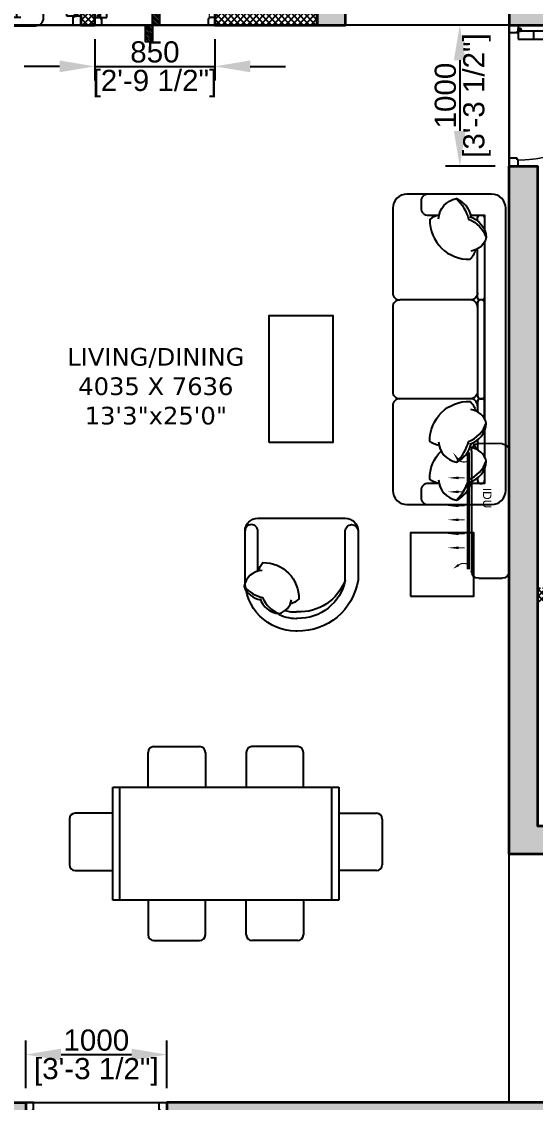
# Model space of a CAD drawing. Header units: millimetres. Extents: x -9946 to 60368, y -3 to 204375.
# Drawn here: x 51680 to 55319, y 190136 to 197796 of the extents above; entities that cross this region are included whole.
import ezdxf
from ezdxf.enums import TextEntityAlignment as Align

# ---------------------------------------------------------------- set-up
doc = ezdxf.new("R2010")
doc.units = ezdxf.units.MM
doc.linetypes.add('3.5BHK EAST-UN-5$0$DASHED', pattern=[0.75, 0.5, -0.25])
doc.linetypes.add('3.5BHK EAST_UN-1$0$DASHED', pattern=[0.75, 0.5, -0.25])
for name, color, linetype in [('A-1S Sofa', 253, 'Continuous'), ('A-3S Sofa', 253, 'Continuous'), ('A-AC', 252, 'Continuous'), ('A-Dimensions', 4, 'Continuous'), ('A-Dining Table', 253, 'Continuous'), ('A-Door', 11, 'Continuous'), ('A-Door Line', 8, 'Continuous'), ('A-Furniture', 8, 'Continuous'), ('A-Hatch', 252, 'Continuous'), ('A-Room Boundary', 44, 'Continuous'), ('A-Sofa Center  Table', 253, 'Continuous'), ('A-Sofa Side Table', 253, 'Continuous'), ('A-Text Main', 44, 'Continuous')]:
    doc.layers.add(name, color=color, linetype=linetype)
doc.layers.add('A-Wall', color=240, linetype='Continuous', lineweight=35)
doc.styles.add('2024-08-29_TOWER-A$0$simplex-0.8', font='simplex.shx', dxfattribs={"width": 0.8})
doc.styles.add('3.5BHK EAST_UN-1$0$grid_text', font='verdana.ttf')
doc.styles.add('3BHK  WEST_UN-2$0$AMISH', font='arial.ttf')
doc.styles.add('ARIAL', font='ARIALN.TTF')
doc.styles.add('S', font='arial.ttf', dxfattribs={"height": 150})
doc.dimstyles.new('DIMSMALL', dxfattribs={"dimtxt": 150, "dimasz": 250, "dimexe": 100, "dimexo": 100, "dimgap": 25, "dimtad": 1, "dimdec": 0, "dimtxsty": 'S', "dimcen": 0, "dimdle": 100, "dimclrd": 8, "dimclre": 8, "dimclrt": 256, "dimazin": 3, "dimtfac": 1, "dimtdec": 0, "dimtix": 1, "dimtmove": 0, "dimatfit": 3, "dimldrblk": '12_DatumFilled', "dimlwd": -1, "dimlwe": -1})

# ---------------------------------------------------------------- blocks, each defined once
blk = doc.blocks.new('3.5BHK EAST_UN-1$0$Door11')
at = {"layer": 'A-Door'}
for p, q in [((-991.7, 0), (-1050, 0)), ((-1050, 0), (-1050, -65.6)), ((-1050, -65.6), (-1003.4, -65.6)), ((-1003.4, -65.6), (-1003.4, -58.3)), ((-1003.4, -58.3), (-991.7, -58.3)), ((-991.7, -58.3), (-991.7, 0)), ((-104.9, -65.6), (-104.9, -1021.8)), ((-46.6, -65.6), (-104.9, -65.6)), ((-104.9, -65.6), (-104.9, -65.6)), ((-58.3, -58.3), (-58.3, 0)), ((-58.3, 0), (0, 0)), ((-46.6, -58.3), (-58.3, -58.3)), ((-17.5, -77.3), (-52.5, -77.3)), ((-46.6, -65.6), (-46.6, -58.3)), ((-46.6, -1021.8), (-46.6, -65.6)), ((0, -65.6), (-46.6, -65.6)), ((-35, -94.7), (-35, -59.8)), ((0, 0), (0, -65.6)), ((-104.9, -182.2), (-46.6, -182.2)), ((-145.8, -846.8), (-134.1, -846.8)), ((-145.8, -940.1), (-145.8, -846.8)), ((-134.1, -846.8), (-125.5, -940.1)), ((-17.5, -846.8), (-26.1, -940.1)), ((-5.8, -846.8), (-17.5, -846.8)), ((-5.8, -940.1), (-5.8, -846.8)), ((-145.8, -940.1), (-104.9, -940.1)), ((-127.1, -922.6), (-104.9, -922.6)), ((-104.9, -905.1), (-46.6, -905.1)), ((-24.5, -922.6), (-46.6, -922.6)), ((-5.8, -940.1), (-46.6, -940.1)), ((-104.9, -1021.8), (-46.6, -1021.8))]:
    blk.add_line(p, q, dxfattribs=at)
blk.add_circle((-35, -77.3), 11.7, dxfattribs=at)
at = {"layer": 'A-Door', "linetype": '3.5BHK EAST_UN-1$0$DASHED', "lineweight": 0}
blk.add_arc((-43.9, -64.2), 959.5, 180.08223, 266.3506, dxfattribs=at)
blk = doc.blocks.new('A$C81f2a20b')
at = {"layer": 'A-Dining Table', "linetype": 'Continuous'}
for p, q in [((290.6, 1087.3), (614.6, 1087.3)), ((1309.4, 1087.3), (985.4, 1087.3)), ((250.1, 800), (250.1, 1046.8)), ((655.1, 1046.8), (655.1, 800)), ((944.9, 1046.8), (944.9, 800)), ((1349.9, 800), (1349.9, 1046.8)), ((0, 0), (0, 800)), ((0, 800), (1600, 800)), ((50, 0), (50, 800)), ((1550, 0), (1550, 800)), ((1600, 800), (1600, 0)), ((0, 614.7), (-267.2, 614.7)), ((1600, 614.7), (1867.2, 614.7)), ((-307.7, 574.2), (-307.7, 250.2)), ((1907.7, 574.2), (1907.7, 250.2)), ((-267.2, 209.7), (0, 209.7)), ((1867.2, 209.7), (1600, 209.7)), ((1600, 0), (0, 0)), ((250.1, 0), (250.1, -246.8)), ((655.1, -246.8), (655.1, 0)), ((944.9, -246.8), (944.9, 0)), ((1349.9, 0), (1349.9, -246.8)), ((290.6, -287.3), (614.6, -287.3)), ((1309.4, -287.3), (985.4, -287.3))]:
    blk.add_line(p, q, dxfattribs=at)
for centre, start, end in [((290.6, 1046.8), 90, 180), ((614.6, 1046.8), 0, 90), ((985.4, 1046.8), 90, 180), ((1309.4, 1046.8), 0, 90), ((-267.2, 574.2), 90, 180), ((1867.2, 574.2), 0, 90), ((-267.2, 250.2), 180, 270), ((1867.2, 250.2), 270, 0), ((290.6, -246.8), 180, 270), ((614.6, -246.8), 270, 0), ((985.4, -246.8), 180, 270), ((1309.4, -246.8), 270, 0)]:
    blk.add_arc(centre, 40.5, start, end, dxfattribs=at)
blk = doc.blocks.new('3BHK  WEST_UN-3$0$A$Ce69b8bcf')
at = {"layer": 'A-1S Sofa'}
for points in [[(800.1, 434.8), (800.1, 90.2, -0.414214), (709.9, 0), (360.8, 0, -0.376272), (0.1, 430.3), (0.1, 434.8), (0.1, 439.3, -0.414214), (360.8, 800), (709.9, 800, -0.414214), (800.1, 709.8), (800.1, 434.8)], [(315.3, 807.4, 0.14773), (237.8, 675.6, 0.213343), (124.1, 559.4, 0.178662)], [(428.9, 678.2, 0.356772), (315.3, 807.4, 0.249542), (221.6, 690.3, -9.61688)], [(424, 709.8), (709.9, 709.8, 0.414214), (755, 754.9), (755, 754.9, 0.414214), (709.9, 800)], [(231.6, 693.8, 0.306663), (124.1, 559.4, 0.30633), (222.3, 471.5, -0.872847)], [(426.1, 700.9, -0.165541), (485.7, 673, -0.425989), (227.4, 419.8, -0.121523), (191.8, 479.9, 7.115464)], [(125.9, 573.6, 0.130591), (90.3, 439.3), (90.3, 434.8)], [(145.1, 516.2, 0.072384), (135.4, 439.3), (135.4, 434.8)], [(360.8, 90.2, -0.364589), (90.3, 430.3), (90.3, 434.8)], [(360.8, 90.2, -0.321599), (135.4, 430.3), (135.4, 434.8)], [(360.8, 90.2), (709.9, 90.2, -0.414214), (755, 45.1), (755, 45.1, -0.414214), (709.9, 0)]]:
    blk.add_lwpolyline(points, format="xyb", dxfattribs=at)
blk = doc.blocks.new('A$C9b4d8ff6')
at = {"layer": 'A-Door'}
for p, q in [((84.9, 827.1), (37.7, 827.1)), ((37.7, 827.1), (37.8, 53.1)), ((85, 53.1), (84.9, 827.1)), ((4.7, 761.1), (37.7, 761.1)), ((4.7, 761.1), (4.7, 685.5)), ((14.1, 685.5), (21.1, 761.1)), ((19.8, 746.9), (37.7, 746.9)), ((84.9, 732.7), (37.7, 732.7)), ((117.9, 761.1), (84.9, 761.1)), ((102.8, 746.9), (84.9, 746.9)), ((108.5, 685.5), (101.5, 761.1)), ((117.9, 761.1), (118, 685.5)), ((4.7, 685.5), (14.1, 685.5)), ((118, 685.5), (108.5, 685.5)), ((28.3, 76.7), (28.3, 48.4)), ((84.9, 147.5), (37.7, 147.5)), ((0, 0), (0, 53.1)), ((0, 53.1), (37.8, 53.1)), ((47.2, 0), (0, 0)), ((14.2, 62.5), (42.5, 62.5)), ((37.8, 53.1), (85, 53.1)), ((37.8, 53.1), (37.8, 47.2)), ((37.8, 47.2), (47.2, 47.2)), ((47.2, 47.2), (47.2, 0)), ((85, 53.1), (85, 53.1)), ((802.8, 47.2), (802.8, 0.1)), ((812.2, 47.2), (802.8, 47.2)), ((802.8, 0.1), (850, 0.1)), ((850, 53.2), (812.2, 53.1)), ((812.2, 53.1), (812.2, 47.2)), ((850, 0.1), (850, 53.2))]:
    blk.add_line(p, q, dxfattribs=at)
blk.add_circle((28.3, 62.5), 9.44, dxfattribs=at)
at = {"layer": 'A-Door', "linetype": '3.5BHK EAST-UN-5$0$DASHED', "lineweight": 0}
blk.add_arc((35.5, 52), 776.7, 0.0858, 86.35417, dxfattribs=at)
blk = doc.blocks.new('2024-08-29_TOWER-A$0$WNTG')
at = {"layer": 'A-Text Main'}
blk.add_lwpolyline([(-187.8, 246.2), (187.8, 246.2, -0.414214), (242.8, 191.2), (242.8, 43.3, -0.414214), (187.8, -11.7), (-187.8, -11.7, -0.414214), (-242.8, 43.3), (-242.8, 191.2, -0.414214)], format="xyb", close=True, dxfattribs=at)
at = {"layer": 'A-Text Main', "style": '2024-08-29_TOWER-A$0$simplex-0.8', "width": 0.8}
blk.add_attdef('WNTG', text='', height=150, dxfattribs=at).set_placement((-1.6, 43), align=Align.CENTER)
blk = doc.blocks.new('TILE DROP')
at = {"layer": 'A-Door Line'}
h = blk.add_hatch(dxfattribs=at)
h.set_pattern_fill('ANSI31', color=8, scale=0.1)
h.set_pattern_definition([(45, (-18.584744, -6.592634), (-0.008838835, 0.008838835), [])])
h.paths.add_polyline_path([(0, 0.05), (-0.12, 0.05), (-0.12, 0), (0, 0)])
h.paths.add_polyline_path([(0.12, -0.05), (0.12, 0), (0, 0), (0, -0.05)])
at = {"layer": 'A-Door Line', "color": 3}
for points in [[(-0.12, 0), (-0.12, 0.05), (0, 0.05), (0, 0)], [(0, -0.05), (0, 0), (0.12, 0), (0.12, -0.05)]]:
    blk.add_lwpolyline(points, close=True, dxfattribs=at)
blk = doc.blocks.new('3.5BHK EAST_UN-1$0$A$Cb1453656')
at = {"layer": 'A-3S Sofa'}
for points in [[(2200, 700, 0.414214), (2100, 800), (1500, 800, 0.414214), (1450, 750, 0.414214), (1400, 800), (800, 800, 0.414214), (750, 750, 0.414214), (700, 800), (100, 800, 0.414214), (0, 700), (0, 100, 0.414214), (100, 0), (2100, 0, 0.414214), (2200, 100)], [(770, 150), (1430, 150, 0.414214), (1450, 170), (1450, 180, 0.414214), (1430, 200), (770, 200, 0.414214), (750, 180), (750, 170, 0.414214)]]:
    blk.add_lwpolyline(points, format="xyb", close=True, dxfattribs=at)
for points in [[(700, 200, 0.414214), (750, 250), (750, 750, 0.414214)], [(1500, 200, -0.414214), (1450, 250), (1450, 750, -0.414214)], [(150, 472.5), (150, 550, 0.414214), (100, 600), (50, 600, 0.414214), (0, 550)], [(149.9, 472.5, -0.165541), (180.8, 538.6, -0.200231), (379.3, 458.1, -0.121523)], [(419.2, 472.5, -0.165541), (450.2, 538.6, -0.425989), (731, 252.1, -0.121523), (664.3, 212.7, 7.115464)], [(2050.1, 472.5, 0.165541), (2019.2, 538.6, 0.425989), (1738.4, 252.1, 0.121523), (1805, 212.7, -7.115464)], [(2200, 550, 0.414214), (2150, 600), (2100, 600, 0.414214), (2050, 550), (2050, 472.5)], [(175.1, 475.6, 0.356772), (31.8, 349.5, 0.249542), (161.6, 245.7, -9.61688)], [(444.4, 475.6, 0.356772), (301.2, 349.5, 0.249542), (431, 245.7, -9.61688)], [(2024.9, 475.6, -0.356772), (2168.2, 349.5, -0.249542), (2038.4, 245.7, 9.61688)], [(31.8, 349.5, 0.14773), (178, 263.6, 0.213343), (306.9, 137.6, 0.178662)], [(301.2, 349.5, 0.14773), (447.3, 263.6, 0.213343), (576.2, 137.6, 0.178662)], [(2168.2, 349.5, -0.14773), (2022, 263.6, -0.213343), (1893.1, 137.6, -0.178662)], [(255.2, 150), (150, 150), (150, 248.3, 0.414214)], [(157.8, 256.7, 0.306663), (306.9, 137.6, 0.30633), (404.3, 246.4, -0.872847)], [(436.9, 232.2, -0.071865), (395, 212.7, 7.115464)], [(427.1, 256.7, 0.306663), (576.2, 137.6, 0.30633), (673.7, 246.4, -0.872847)], [(800, 200, -0.414214), (750, 250)], [(1400, 200, 0.414214), (1450, 250)], [(2042.2, 256.7, -0.306663), (1893.1, 137.6, -0.30633), (1795.7, 246.4, 0.872847)], [(188.2, 200), (170, 200, 0.414214), (150, 180), (150, 170, 0.414214), (170, 150)], [(457.5, 200), (388.7, 200, 0.414214)], [(607.7, 150), (730, 150, 0.414214), (750, 170), (750, 180, 0.414214), (730, 200), (658.1, 200, 0.414214)], [(1861.6, 150), (1470, 150, -0.414214), (1450, 170), (1450, 180, -0.414214), (1470, 200), (1811.3, 200, -0.414214)], [(2011.8, 200), (2030, 200, -0.414214), (2050, 180), (2050, 170, -0.414214), (2030, 150)]]:
    blk.add_lwpolyline(points, format="xyb", dxfattribs=at)
for points in [[(2050, 248.3), (2050, 150), (1944.8, 150)], [(524.5, 150), (338.4, 150)], [(1861.6, 150), (607.7, 150)]]:
    blk.add_lwpolyline(points, dxfattribs=at)
blk = doc.blocks.new('A$C0c66614e')
at = {"layer": 'A-Sofa Center  Table', "linetype": 'Continuous'}
blk.add_lwpolyline([(0, 0), (450, 0), (450, 450), (0, 450)], close=True, dxfattribs=at)
blk = doc.blocks.new('3BHK  WEST_UN-2$0$WALL MOUNTED SPLIT AC')
at = {"layer": 'A-AC'}
for p, q in [((18067.15, -8077.46), (18073.71, -8077.46)), ((18064.01, -8112.84, 0), (18064, -8079.99, 0)), ((18064.41, -8112.84, 0), (18064.41, -8079.99, 0)), ((18065.12, -8113.34), (18065.11, -8079.5)), ((18075.75, -8079.5), (18075.75, -8113.29)), ((18073.72, -8115.33), (18067.16, -8115.38))]:
    blk.add_line(p, q, dxfattribs=at)
at = {"layer": 'A-AC', "elevation": 0}
for points in [[(18059.86, -8080.11, 0, 0.75, 0), (18061.51, -8081.22, 0.75, 0.75, 0)], [(18058.43, -8086.05, 0, 0.75, 0), (18061.52, -8086.05, 0.75, 0.75, 0)], [(18058.44, -8089.99, 0, 0.75, 0), (18061.52, -8089.99, 0.75, 0.75, 0)], [(18058.44, -8093.93, 0, 0.75, 0), (18061.52, -8093.93, 0.75, 0.75, 0)], [(18058.44, -8097.86, 0, 0.75, 0), (18061.52, -8097.86, 0.75, 0.75, 0)], [(18058.44, -8101.8, 0, 0.75, 0), (18061.52, -8101.8, 0.75, 0.75, 0)], [(18058.44, -8105.74, 0, 0.75, 0), (18061.52, -8105.74, 0.75, 0.75, 0)], [(18059.87, -8112.95, 0, 0.75, 0), (18061.51, -8110.65, 0.75, 0.75, 0)]]:
    blk.add_lwpolyline(points, format="xyseb", dxfattribs=at)
at = {"layer": 'A-AC', "const_width": 0.3, "elevation": 0}
for points in [[(18061.51, -8081.22, 0.246742), (18063.87, -8081.49, -4.761831)], [(18061.51, -8110.65, -0.246742), (18063.87, -8110.38, 4.761831)]]:
    blk.add_lwpolyline(points, format="xyb", dxfattribs=at)
for points in [[(18061.52, -8086.05), (18063.17, -8086.05)], [(18061.52, -8089.99), (18063.17, -8089.99)], [(18061.52, -8093.93), (18063.17, -8093.93)], [(18061.52, -8097.86), (18063.17, -8097.86)], [(18061.52, -8101.8), (18063.17, -8101.8)], [(18061.52, -8105.74), (18063.17, -8105.74)]]:
    blk.add_lwpolyline(points, dxfattribs=at)
at = {"layer": 'A-AC'}
for centre, start, end in [((18067.15, -8079.5), 90.0082, 180.0082), ((18073.71, -8079.5), 0.0078, 90.0078), ((18067.16, -8113.34), 180.0082, 270.0082), ((18073.71, -8113.29), 270.0078, 0.0078)]:
    blk.add_arc(centre, 2.04, start, end, dxfattribs=at)
at = {"layer": 'A-AC', "style": '3BHK  WEST_UN-2$0$AMISH'}
blk.add_attdef('IDU', text='', height=2.4, rotation=90.0082, dxfattribs=at).set_placement((18070, -8096.33, 0), align=Align.MIDDLE_CENTER)
blk = doc.blocks.new('*U66')
at = {"layer": 'A-Sofa Center  Table', "linetype": 'Continuous'}
blk.add_lwpolyline([(0, 0), (0, 900), (450, 900), (450, 0)], close=True, dxfattribs=at)
blk = doc.blocks.new('Unit-1')
at = {"layer": 'A-Hatch', "linetype": 'Continuous'}
h = blk.add_hatch(color=256, dxfattribs=at)
h.dxf.hatch_style = 1
h.paths.add_polyline_path([(-7145, 15335.7), (-6895, 15335.7), (-6895, 16800.1), (-8999.8, 16800.1), (-8999.8, 16550.3), (-7145, 16550.1)])
h.paths.add_polyline_path([(-10800, 15796), (-10800, 12295), (-8145, 12295), (-8145, 12045.7), (-10800, 12045.7), (-10800, 10820), (-11050, 10820), (-11050, 15796)])
h.paths.add_polyline_path([(-5470, 12045.7), (-5270, 12045.7), (-5270, 16550.1), (-4400.1, 16550.1), (-4400.1, 16800.1), (-5470, 16800.1)])
h.paths.add_polyline_path([(-250, 16550.1), (-1050.1, 16550.1), (-1050.1, 16800.1), (0, 16800.1), (0, 16550.1), (0, 13495), (-250, 13495)])
h.paths.add_polyline_path([(-4110, 12295), (-4110, 12045.7), (-250, 12045.7), (-250, 11295.1), (0, 11295.1), (0, 12295)])
h.paths.add_polyline_path([(-3910, 8082.6), (-3910, 6370), (-1440, 6370), (-1440, 6420), (-1240, 6420), (-1240, 6370), (0, 6370), (0, 0), (-250, 0), (-250, 6170), (-4110, 6170), (-4110, 11045.7), (-3910, 11045.7)])
h.paths.add_polyline_path([(-250, 10395.1), (0, 10395.1), (0, 8985.1), (-250, 8985.1)])
h.paths.add_polyline_path([(-3740, 4410), (-6535, 4410), (-6535, 4210), (-3940, 4210), (-3940, 250), (-4840, 250), (-4840, 0), (-3240, 0), (-3240, 250), (-3740, 250)])
h.paths.add_polyline_path([(-7535, 4210), (-8145, 4210), (-10800, 4210), (-10800, 3620.1), (-11050, 3620.1), (-11050.1, 4460.1), (-8145, 4460), (-8145, 4410), (-8150, 4410), (-7535, 4410)])
h.paths.add_polyline_path([(-10800.1, 1820.1), (-10800, 250), (-6535, 250), (-6535, 2135), (-6335, 2135), (-6335, 250), (-5590, 250), (-5590, 0), (-10800, 0), (-11050, 0), (-11050, 250), (-11050.1, 1820.1)])
h = blk.add_hatch(dxfattribs=at)
h.set_pattern_fill('ANSI37', color=256, scale=10)
h.paths.add_polyline_path([(-5470, 15585.7), (-6145, 15585.7), (-6145, 15335.7), (-5470, 15335.7)])
h.paths.add_polyline_path([(-7145, 15335.7), (-7145, 12045.7), (-7045, 12045.7), (-7045, 15335.7)])
h.paths.add_polyline_path([(-2160, 7960), (-2160, 8060), (0, 8060), (0, 7960)])
h.paths.add_polyline_path([(-3910, 8060), (-3010, 8060), (-3010, 7960), (-3910, 7960)])
h.paths.add_polyline_path([(-1440, 7960), (-1240, 7960), (-1240, 7170.4), (-1440, 7170.4)])
h.paths.add_polyline_path([(-2240, 1780), (-1490, 1780), (-1490, 1980), (-2240, 1980)])
h.paths.add_polyline_path([(-490, 1980), (-250, 1980), (-250, 1780), (-490, 1780)])
h.paths.add_polyline_path([(-3740, 1979.9), (-3240, 1979.9), (-3240, 1780), (-3740, 1780)])
h.paths.add_polyline_path([(-4840, 2134.9), (-3940, 2134.9), (-3940, 2035), (-4840, 2035)])
h.paths.add_polyline_path([(-6335, 2135), (-5690, 2135), (-5690, 2035), (-6335, 2035)])
h.paths.add_polyline_path([(-8345, 4870.1), (-8145, 4870.1), (-8145, 4460), (-8345, 4460)])
h.paths.add_polyline_path([(-8345, 8470), (-8145, 8470), (-8145, 7870.1), (-8345, 7870.1)])
h.paths.add_polyline_path([(-9100, 8470), (-9000, 8470), (-9000, 8070), (-9100, 8070)])
h = blk.add_hatch(dxfattribs=at)
h.set_pattern_fill('ANSI37', color=256, scale=10)
h.paths.add_polyline_path([(-5470, 12145.7), (-6195, 12145.7), (-6195, 12045.7), (-5470, 12045.7)])
at = {"layer": 'A-Door Line', "color": 3}
blk.add_line((-7045, 12045.7), (-6195, 12045.7), dxfattribs=at)
at = {"layer": 'A-Door Line', "color": 3, "linetype": 'Continuous'}
for points in [[(-8145, 12045.7), (-7145, 12045.7)], [(-4110, 12045.8), (-4110, 11045.7)], [(-7535, 4410), (-6535, 4410)]]:
    blk.add_lwpolyline(points, dxfattribs=at)
at = {"layer": 'A-Room Boundary', "color": 3, "linetype": 'Continuous'}
blk.add_lwpolyline([(-8145, 4410), (-4110, 4410), (-4110, 12045.7), (-8145, 12045.7)], close=True, dxfattribs=at)
blk.add_lwpolyline([(-8145, 4410), (-4110, 4410), (-4110, 12045.7), (-8145, 12045.7)], close=True, dxfattribs=at)
at = {"layer": 'A-Wall'}
for points in [[(-5470, 12045.7), (-5270, 12045.7), (-5270, 16550.1), (-4400.1, 16550.1), (-4400.1, 16800.1), (-5470, 16800.1)], [(-7145, 15335.7), (-7145, 12045.7), (-7045, 12045.7), (-7045, 15335.7)], [(-4110, 12295), (-4110, 12045.7), (-250, 12045.7), (-250, 11295.1), (0, 11295.1), (0, 12295)], [(-5470, 12145.7), (-6195, 12145.7), (-6195, 12045.7), (-5470, 12045.7)], [(-7535, 4210), (-8145, 4210), (-10800, 4210), (-10800, 3620.1), (-11050, 3620.1), (-11050.1, 4460.1), (-8145, 4460), (-8145, 4410), (-8150, 4410), (-7535, 4410)], [(-3740, 4410), (-6535, 4410), (-6535, 4210), (-3940, 4210), (-3940, 250), (-4840, 250), (-4840, 0), (-3240, 0), (-3240, 250), (-3740, 250)]]:
    blk.add_lwpolyline(points, close=True, dxfattribs=at)
blk.add_lwpolyline([(-3910, 8082.6), (-3910, 6370), (-1440, 6370), (-1440, 6420), (-1240, 6420), (-1240, 6370), (0, 6370), (0, 0), (-250, 0), (-250, 6170), (-4110, 6170), (-4110, 11045.7), (-3910, 11045.7), (-3910, 8082.6)], dxfattribs=at)
at = {"layer": 'A-1S Sofa', "ltscale": 600, "rotation": 90}
blk.add_blockref('3BHK  WEST_UN-3$0$A$Ce69b8bcf', (-5181.3, 7750.3), dxfattribs=at)
at = {"layer": 'A-3S Sofa', "ltscale": 600, "rotation": 89.99999999999999}
blk.add_blockref('3.5BHK EAST_UN-1$0$A$Cb1453656', (-4135, 8647.1), dxfattribs=at)
at = {"layer": 'A-AC'}
ref = blk.add_blockref('3BHK  WEST_UN-2$0$WALL MOUNTED SPLIT AC', (-459116.7, -195203.2), dxfattribs=dict(at, xscale=-25.17221723757713, yscale=25.17221723757713, zscale=25.17221723757713, rotation=180))
ref.add_attrib('IDU', 'IDU', dxfattribs={"layer": 'A-Furniture', "height": 60.41, "rotation": 269.99177, "style": '3BHK  WEST_UN-2$0$AMISH'}).set_placement((-4266.1, 8693.3, 0), align=Align.MIDDLE_CENTER)
at = {"layer": 'A-Dining Table', "linetype": 'Continuous'}
blk.add_blockref('A$C81f2a20b', (-6917.7, 5844.1), dxfattribs=at)
at = {"layer": 'A-Door'}
for p, xscale, yscale, zscale, rotation in [((-7145, 12045.7), -0.9523809523809259, 0.9523809523809259, 0.9523809523809259, 180), ((-4110, 12045.7), 0.9523809523809337, 0.9523809523809337, 0.9523809523809337, 90)]:
    blk.add_blockref('3.5BHK EAST_UN-1$0$Door11', p, dxfattribs=dict(at, xscale=xscale, yscale=yscale, zscale=zscale, rotation=rotation))
at = {"layer": 'A-Door', "linetype": 'Continuous'}
blk.add_blockref('A$C9b4d8ff6', (-7045, 12045.7), dxfattribs=at)
at = {"layer": 'A-Door', "xscale": 0.9523809523809259, "yscale": 0.9523809523809259, "zscale": 0.9523809523809259}
blk.add_blockref('3.5BHK EAST_UN-1$0$Door11', (-6535, 4410), dxfattribs=at)
at = {"layer": 'A-Door Line', "color": 8, "xscale": 1000.000000000004, "yscale": 1000.000000000004, "zscale": 1000.000000000004, "rotation": 90}
blk.add_blockref('TILE DROP', (-6636.6, 12045.7), dxfattribs=at)
at = {"layer": 'A-Sofa Center  Table', "linetype": 'Continuous'}
blk.add_blockref('*U66', (-5810.4, 9087.1), dxfattribs=at)
at = {"layer": 'A-Sofa Side Table', "linetype": 'Continuous'}
blk.add_blockref('A$C0c66614e', (-4810, 7997.1), dxfattribs=at)
at = {"layer": 'A-Text Main'}
ref = blk.add_blockref('2024-08-29_TOWER-A$0$WNTG', (-7651.4, 12286.4), dxfattribs=dict(at, xscale=-1, rotation=180))
ref.add_attrib('WNTG', 'D1', dxfattribs={"height": 125, "style": 'ARIAL'}).set_placement((-7653, 12092.9), align=Align.CENTER)
at = {"layer": 'A-Text Main', "linetype": 'Continuous', "insert": (-6613.4, 9484.6), "char_height": 125, "width": 1167.553, "attachment_point": 5, "style": '3.5BHK EAST_UN-1$0$grid_text'}
blk.add_mtext('LIVING/DINING\\P4035 X 7636\\P13\'3"x25\'0"', dxfattribs=at)
blk = doc.blocks.new('*D40')
at = {"layer": 'A-Dimensions', "color": 8, "transparency": 16777216}
for p, q in [((51709.4, 190236.4), (51709.4, 190575.3)), ((52709.4, 190236.4), (52709.4, 190575.3)), ((51959.4, 190475.3), (52459.4, 190475.3))]:
    blk.add_line(p, q, dxfattribs=at)
for points in [[(51959.4, 190517), (51959.4, 190433.6), (51709.4, 190475.3)], [(52459.4, 190517), (52459.4, 190433.6), (52709.4, 190475.3)]]:
    blk.add_solid(points, dxfattribs=at)
at = {"layer": 'Defpoints', "color": 0, "transparency": 16777216}
for p in [(52709.4, 190475.3), (51709.4, 190136.4), (52709.4, 190136.4)]:
    blk.add_point(p, dxfattribs=at)
at = {"layer": 'A-Dimensions', "lineweight": 30, "transparency": 16777216, "char_height": 150, "attachment_point": 5, "style": 'S'}
for s, insert in [('\\A1;1000', (52209.4, 190576.9)), ('\\A1;[3\'-3 1/2"]', (52209.4, 190353.2))]:
    blk.add_mtext(s, dxfattribs=dict(at, insert=insert))
blk = doc.blocks.new('12_DatumFilled')
at = {"color": 8, "linetype": 'ByBlock'}
blk.add_solid([(0, 0.577), (-1, 0), (0, -0.577)], dxfattribs=at)
blk = doc.blocks.new('*D61')
at = {"layer": 'A-Dimensions', "color": 8, "transparency": 16777216}
for p, q in [((55034.4, 197772.1), (54683.8, 197772.1)), ((54783.8, 197522.1), (54783.8, 197022.1)), ((55034.4, 196772.1), (54683.8, 196772.1))]:
    blk.add_line(p, q, dxfattribs=at)
for points in [[(54742.2, 197522.1), (54825.5, 197522.1), (54783.8, 197772.1)], [(54742.2, 197022.1), (54825.5, 197022.1), (54783.8, 196772.1)]]:
    blk.add_solid(points, dxfattribs=at)
at = {"layer": 'Defpoints', "color": 0, "transparency": 16777216}
for p in [(55134.4, 197772.1), (54783.8, 196772.1), (55134.4, 196772.1)]:
    blk.add_point(p, dxfattribs=at)
at = {"layer": 'A-Dimensions', "lineweight": 30, "transparency": 16777216, "char_height": 150, "attachment_point": 5, "rotation": 90, "style": 'S'}
for s, insert in [('\\A1;[3\'-3 1/2"]', (54905.9, 197272.1)), ('\\A1;1000', (54682.3, 197272.1))]:
    blk.add_mtext(s, dxfattribs=dict(at, insert=insert))
blk = doc.blocks.new('*D63')
at = {"layer": 'A-Dimensions', "color": 8, "linetype": 'Continuous', "transparency": 16777216}
for p, q in [((52199.4, 197672.1), (52199.4, 197379.2)), ((53049.4, 197672.1), (53049.4, 197379.2)), ((51949.4, 197479.2), (51699.4, 197479.2)), ((52199.4, 197479.2), (53049.4, 197479.2)), ((53299.4, 197479.2), (53549.4, 197479.2))]:
    blk.add_line(p, q, dxfattribs=at)
for points in [[(51949.4, 197520.8), (51949.4, 197437.5), (52199.4, 197479.2)], [(53299.4, 197520.8), (53299.4, 197437.5), (53049.4, 197479.2)]]:
    blk.add_solid(points, dxfattribs=at)
at = {"layer": 'Defpoints', "color": 0, "linetype": 'Continuous', "transparency": 16777216}
for p in [(52199.4, 197772.1), (53049.4, 197772.1), (53049.4, 197479.2)]:
    blk.add_point(p, dxfattribs=at)
at = {"layer": 'A-Dimensions', "linetype": 'Continuous', "transparency": 16777216, "char_height": 150, "attachment_point": 5, "style": 'S'}
for s, insert in [('\\A1;850', (52624.4, 197580.7)), ('\\A1;[2\'-9 1/2"]', (52624.4, 197357.1))]:
    blk.add_mtext(s, dxfattribs=dict(at, insert=insert))

msp = doc.modelspace()

# ---------------------------------------------------------------- block references
at = {"linetype": 'Continuous'}
msp.add_blockref('Unit-1', (59244.4, 185726.4), dxfattribs=at)

# ---------------------------------------------------------------- dimensions: what is measured, and where the dimension line sits
at = {"layer": 'A-Dimensions', "linetype": 'Continuous'}
dim = msp.add_linear_dim(base=(53049.4, 197479.2), p1=(52199.4, 197772.1), p2=(53049.4, 197772.1), dimstyle='DIMSMALL', override={"dimpost": '\\X'}, dxfattribs=at)
dim.commit()
dim.dimension.update_dxf_attribs({"geometry": '*D63', "text_midpoint": (52624.4, 197479.2)})
at = {"layer": 'A-Dimensions', "lineweight": 30}
dim = msp.add_linear_dim(base=(54783.8, 196772.1), p1=(55134.4, 197772.1), p2=(55134.4, 196772.1), angle=90, dimstyle='DIMSMALL', override={"dimpost": '\\X'}, dxfattribs=at)
dim.commit()
dim.dimension.update_dxf_attribs({"geometry": '*D61', "text_midpoint": (54783.8, 197272.1)})
dim = msp.add_linear_dim(base=(52709.4, 190475.3), p1=(51709.4, 190136.4), p2=(52709.4, 190136.4), dimstyle='DIMSMALL', override={"dimpost": '\\X'}, dxfattribs=at)
dim.commit()
dim.dimension.update_dxf_attribs({"geometry": '*D40', "text_midpoint": (52209.4, 190475.3)})

doc.saveas('drawing.dxf')
